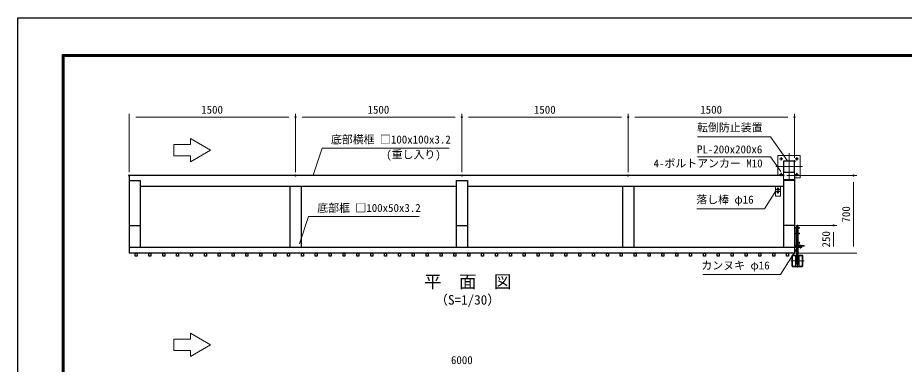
# Model space of a CAD drawing. Units: millimetres, scale not verified. Extents: x -6300 to 6300, y -4455 to 4455.
# Drawn here: x -6300 to 1693, y 1334 to 4455 of the extents above; entities that cross this region are included whole.
import ezdxf
from ezdxf.enums import TextEntityAlignment as Align

# ---------------------------------------------------------------- set-up
doc = ezdxf.new("R2010")
doc.units = ezdxf.units.MM
doc.header["$LTSCALE"] = 20
doc.header["$PDMODE"] = 32
doc.header["$PDSIZE"] = 10
doc.linetypes.add('USER1', pattern=[50.8, 31.75, -6.35, 6.35, -6.35])
for name, color, linetype, lineweight in [('0-0_D-TTL-TXT', 7, 'Continuous', 25), ('0-1_D-STR1', 1, 'Continuous', 25), ('0-3_D-BMK', 2, 'USER1', 13), ('0-4_D-STR3', 3, 'Continuous', 13), ('0-8_D-STR-DIM', 7, 'Continuous', 13), ('0-B_D-STR-TXT', 7, 'Continuous', 13), ('0-C_D-TTL', 7, 'Continuous', 25)]:
    doc.layers.add(name, color=color, linetype=linetype, lineweight=lineweight)
doc.layers.add('0-A_Defpoints', color=8, linetype='Continuous')
doc.styles.add('ＭＳ ゴシック', font='')
doc.styles.get('ＭＳ ゴシック').set_extended_font_data('MS Gothic')

msp = doc.modelspace()

# ---------------------------------------------------------------- linework, layer by layer
at = {"layer": '0-1_D-STR1'}
for p, q in [((604.21, 3034.3), (-5295.79, 3034.3)), ((-5295.79, 3034.3), (-5295.79, 2334.3)), ((-5295.79, 2988.47), (-5195.79, 2988.47)), ((-5195.79, 2988.47), (-5195.79, 2384.3)), ((-2345.79, 2988.47), (-2345.79, 2384.3)), ((-2345.79, 2988.47), (-2245.79, 2988.47)), ((-2245.79, 2988.47), (-2245.79, 2384.3)), ((604.21, 2988.47), (604.21, 2384.3)), ((704.21, 2988.47), (604.21, 2988.47)), ((704.21, 3034.3), (704.21, 2334.3)), ((-2345.79, 2934.3), (-5195.79, 2934.3)), ((-3845.79, 2934.3), (-3845.79, 2384.3)), ((-3745.79, 2934.3), (-3745.79, 2384.3)), ((604.21, 2934.3), (-2245.79, 2934.3)), ((-845.79, 2934.3), (-845.79, 2384.3)), ((-745.79, 2934.3), (-745.79, 2384.3)), ((-5295.79, 2584.3), (-5195.79, 2584.3)), ((-2345.79, 2584.3), (-2245.79, 2584.3)), ((704.21, 2584.3), (604.21, 2584.3)), ((704.21, 2384.3), (-5295.79, 2384.3)), ((704.21, 2334.3), (-5295.79, 2334.3)), ((679.21, 2307.9), (679.21, 2220.7)), ((682.41, 2307.9), (682.41, 2220.7)), ((712.21, 2314.3), (685.61, 2314.3)), ((712.21, 2311.1), (685.61, 2311.1)), ((772.81, 2314.3), (746.21, 2314.3)), ((772.81, 2311.1), (746.21, 2311.1)), ((776.01, 2220.7), (776.01, 2307.9)), ((779.21, 2220.7), (779.21, 2307.9)), ((685.61, 2217.5), (772.81, 2217.5)), ((685.61, 2214.3), (772.81, 2214.3))]:
    msp.add_line(p, q, dxfattribs=at)
for points in [[(604.21, 3164.3), (604.21, 3064.3), (704.21, 3064.3), (704.21, 3164.3)], [(-5242.29, 2334.3), (-5224.29, 2334.3), (-5224.29, 2306.3), (-5242.29, 2306.3)], [(-5117.29, 2334.3), (-5099.29, 2334.3), (-5099.29, 2306.3), (-5117.29, 2306.3)], [(-4992.29, 2334.3), (-4974.29, 2334.3), (-4974.29, 2306.3), (-4992.29, 2306.3)], [(-4867.29, 2334.3), (-4849.29, 2334.3), (-4849.29, 2306.3), (-4867.29, 2306.3)], [(-4742.29, 2334.3), (-4724.29, 2334.3), (-4724.29, 2306.3), (-4742.29, 2306.3)], [(-4617.29, 2334.3), (-4599.29, 2334.3), (-4599.29, 2306.3), (-4617.29, 2306.3)], [(-4492.29, 2334.3), (-4474.29, 2334.3), (-4474.29, 2306.3), (-4492.29, 2306.3)], [(-4367.29, 2334.3), (-4349.29, 2334.3), (-4349.29, 2306.3), (-4367.29, 2306.3)], [(-4242.29, 2334.3), (-4224.29, 2334.3), (-4224.29, 2306.3), (-4242.29, 2306.3)], [(-4117.29, 2334.3), (-4099.29, 2334.3), (-4099.29, 2306.3), (-4117.29, 2306.3)], [(-3992.29, 2334.3), (-3974.29, 2334.3), (-3974.29, 2306.3), (-3992.29, 2306.3)], [(-3867.29, 2334.3), (-3849.29, 2334.3), (-3849.29, 2306.3), (-3867.29, 2306.3)], [(-3742.29, 2334.3), (-3724.29, 2334.3), (-3724.29, 2306.3), (-3742.29, 2306.3)], [(-3617.29, 2334.3), (-3599.29, 2334.3), (-3599.29, 2306.3), (-3617.29, 2306.3)], [(-3492.29, 2334.3), (-3474.29, 2334.3), (-3474.29, 2306.3), (-3492.29, 2306.3)], [(-3367.29, 2334.3), (-3349.29, 2334.3), (-3349.29, 2306.3), (-3367.29, 2306.3)], [(-3242.29, 2334.3), (-3224.29, 2334.3), (-3224.29, 2306.3), (-3242.29, 2306.3)], [(-3117.29, 2334.3), (-3099.29, 2334.3), (-3099.29, 2306.3), (-3117.29, 2306.3)], [(-2992.29, 2334.3), (-2974.29, 2334.3), (-2974.29, 2306.3), (-2992.29, 2306.3)], [(-2867.29, 2334.3), (-2849.29, 2334.3), (-2849.29, 2306.3), (-2867.29, 2306.3)], [(-2742.29, 2334.3), (-2724.29, 2334.3), (-2724.29, 2306.3), (-2742.29, 2306.3)], [(-2617.29, 2334.3), (-2599.29, 2334.3), (-2599.29, 2306.3), (-2617.29, 2306.3)], [(-2492.29, 2334.3), (-2474.29, 2334.3), (-2474.29, 2306.3), (-2492.29, 2306.3)], [(-2367.29, 2334.3), (-2349.29, 2334.3), (-2349.29, 2306.3), (-2367.29, 2306.3)], [(-2242.29, 2334.3), (-2224.29, 2334.3), (-2224.29, 2306.3), (-2242.29, 2306.3)], [(-2117.29, 2334.3), (-2099.29, 2334.3), (-2099.29, 2306.3), (-2117.29, 2306.3)], [(-1992.29, 2334.3), (-1974.29, 2334.3), (-1974.29, 2306.3), (-1992.29, 2306.3)], [(-1867.29, 2334.3), (-1849.29, 2334.3), (-1849.29, 2306.3), (-1867.29, 2306.3)], [(-1742.29, 2334.3), (-1724.29, 2334.3), (-1724.29, 2306.3), (-1742.29, 2306.3)], [(-1617.29, 2334.3), (-1599.29, 2334.3), (-1599.29, 2306.3), (-1617.29, 2306.3)], [(-1492.29, 2334.3), (-1474.29, 2334.3), (-1474.29, 2306.3), (-1492.29, 2306.3)], [(-1367.29, 2334.3), (-1349.29, 2334.3), (-1349.29, 2306.3), (-1367.29, 2306.3)], [(-1242.29, 2334.3), (-1224.29, 2334.3), (-1224.29, 2306.3), (-1242.29, 2306.3)], [(-1117.29, 2334.3), (-1099.29, 2334.3), (-1099.29, 2306.3), (-1117.29, 2306.3)], [(-992.29, 2334.3), (-974.29, 2334.3), (-974.29, 2306.3), (-992.29, 2306.3)], [(-867.29, 2334.3), (-849.29, 2334.3), (-849.29, 2306.3), (-867.29, 2306.3)], [(-742.29, 2334.3), (-724.29, 2334.3), (-724.29, 2306.3), (-742.29, 2306.3)], [(-617.29, 2334.3), (-599.29, 2334.3), (-599.29, 2306.3), (-617.29, 2306.3)], [(-492.29, 2334.3), (-474.29, 2334.3), (-474.29, 2306.3), (-492.29, 2306.3)], [(-367.29, 2334.3), (-349.29, 2334.3), (-349.29, 2306.3), (-367.29, 2306.3)], [(-242.29, 2334.3), (-224.29, 2334.3), (-224.29, 2306.3), (-242.29, 2306.3)], [(-117.29, 2334.3), (-99.29, 2334.3), (-99.29, 2306.3), (-117.29, 2306.3)], [(7.71, 2334.3), (25.71, 2334.3), (25.71, 2306.3), (7.71, 2306.3)], [(132.71, 2334.3), (150.71, 2334.3), (150.71, 2306.3), (132.71, 2306.3)], [(257.71, 2334.3), (275.71, 2334.3), (275.71, 2306.3), (257.71, 2306.3)], [(382.71, 2334.3), (400.71, 2334.3), (400.71, 2306.3), (382.71, 2306.3)], [(507.71, 2334.3), (525.71, 2334.3), (525.71, 2306.3), (507.71, 2306.3)], [(632.71, 2334.3), (650.71, 2334.3), (650.71, 2306.3), (632.71, 2306.3)]]:
    msp.add_lwpolyline(points, close=True, dxfattribs=at)
for centre, radius, start, end in [((685.61, 2307.9), 6.4, 90, 180), ((685.61, 2307.9), 3.2, 90, 180), ((772.81, 2307.9), 6.4, 0, 90), ((772.81, 2307.9), 3.2, 0, 90), ((685.61, 2220.7), 6.4, 180, 270), ((685.61, 2220.7), 3.2, 180, 270), ((772.81, 2220.7), 3.2, 270, 0), ((772.81, 2220.7), 6.4, 270, 0)]:
    msp.add_arc(centre, radius, start, end, dxfattribs=at)
at = {"layer": '0-3_D-BMK'}
for p, q in [((584.21, 3169.3), (584.21, 3199.3)), ((654.21, 3234.3), (654.21, 2994.3)), ((724.21, 3169.3), (724.21, 3199.3)), ((569.21, 3184.3), (599.21, 3184.3)), ((739.21, 3184.3), (709.21, 3184.3)), ((774.21, 3114.3), (534.21, 3114.3)), ((569.21, 3044.3), (599.21, 3044.3)), ((584.21, 3059.3), (584.21, 3029.3)), ((739.21, 3044.3), (709.21, 3044.3)), ((724.21, 3059.3), (724.21, 3029.3)), ((571.93, 2909.3), (536.49, 2909.3)), ((541.36, 2909.3), (567.06, 2909.3)), ((562.74, 2881.3), (545.68, 2881.3)), ((562.74, 2881.3), (545.68, 2881.3)), ((554.21, 2927.02), (554.21, 2891.58)), ((554.21, 2922.15), (554.21, 2896.45)), ((554.21, 2889.83), (554.21, 2872.77)), ((554.21, 2889.83), (554.21, 2872.77)), ((729.21, 2591.08), (729.21, 2204.3)), ((757.21, 2377.74), (757.21, 2409.08)), ((789.21, 2264.3), (669.21, 2264.3))]:
    msp.add_line(p, q, dxfattribs=at)
at = {"layer": '0-4_D-STR3'}
for p, q in [((554.21, 3214.3), (554.21, 3034.3)), ((576.71, 2934.3), (531.71, 2934.3)), ((531.71, 2934.3), (531.71, 2851.3)), ((531.71, 2920.3), (531.71, 2851.3)), ((573.71, 2889.3), (534.71, 2889.3)), ((576.71, 2934.3), (576.71, 2851.3)), ((576.71, 2920.3), (576.71, 2851.3)), ((534.71, 2848.3), (573.71, 2848.3)), ((749.21, 2564.41), (713.21, 2564.41)), ((749.21, 2559.91), (713.21, 2559.91)), ((737.21, 2582.41), (721.21, 2582.41)), ((721.21, 2582.41), (721.21, 2564.41)), ((721.21, 2559.91), (721.21, 2514.41)), ((737.21, 2582.41), (735.21, 2584.41)), ((737.21, 2582.41), (737.21, 2564.41)), ((737.21, 2559.91), (737.21, 2514.41)), ((749.21, 2564.41), (749.21, 2559.91)), ((704.21, 2555.41), (704.21, 2393.41)), ((708.71, 2555.41), (708.71, 2393.41)), ((749.21, 2514.41), (708.71, 2514.41)), ((749.21, 2509.91), (708.71, 2509.91)), ((721.21, 2509.91), (721.21, 2402.41)), ((737.21, 2509.91), (737.21, 2402.41)), ((749.21, 2514.41), (749.21, 2509.91)), ((715.21, 2402.41), (790.21, 2402.41)), ((715.21, 2397.91), (715.21, 2402.41)), ((737.21, 2434.41), (747.21, 2434.41)), ((737.21, 2414.41), (747.21, 2414.41)), ((747.21, 2434.41), (747.21, 2414.41)), ((752.21, 2397.91), (752.21, 2402.41)), ((762.21, 2397.91), (762.21, 2402.41)), ((790.21, 2397.91), (790.21, 2402.41)), ((769.21, 2388.91), (713.21, 2388.91)), ((769.21, 2384.41), (713.21, 2384.41)), ((715.21, 2397.91), (790.21, 2397.91)), ((721.21, 2397.91), (721.21, 2388.91)), ((721.21, 2384.41), (721.21, 2236.41)), ((737.21, 2397.91), (737.21, 2388.91)), ((752.21, 2384.41), (752.21, 2388.91)), ((762.21, 2384.41), (762.21, 2388.91)), ((769.21, 2388.91), (769.21, 2384.41)), ((712.21, 2217.5), (712.21, 2314.3)), ((714.51, 2314.3), (712.21, 2314.3)), ((714.51, 2217.5), (714.51, 2314.3)), ((743.91, 2217.5), (743.91, 2314.3)), ((746.21, 2314.3), (743.91, 2314.3)), ((746.21, 2217.5), (746.21, 2314.3)), ((737.21, 2236.41), (721.21, 2236.41))]:
    msp.add_line(p, q, dxfattribs=at)
for points in [[(704.21, 3014.3), (754.21, 3014.3), (754.21, 3214.3), (554.21, 3214.3)], [(604.21, 3064.3), (604.21, 2999.3), (704.21, 2999.3), (704.21, 3064.3)], [(735.21, 2584.41), (723.21, 2584.41), (721.21, 2582.41)], [(737.21, 2384.41), (737.21, 2236.41), (735.21, 2234.41)], [(735.21, 2234.41), (723.21, 2234.41), (721.21, 2236.41)]]:
    msp.add_lwpolyline(points, dxfattribs=at)
for centre, radius in [((584.21, 3184.3), 7), ((724.21, 3184.3), 7), ((584.21, 3044.3), 7), ((724.21, 3044.3), 7), ((554.21, 2909.3), 10), ((554.21, 2909.3), 8), ((554.21, 2881.3), 5), ((554.21, 2881.3), 5)]:
    msp.add_circle(centre, radius, dxfattribs=at)
for centre, radius, start, end in [((534.71, 2892.3), 3, 180, 270), ((573.71, 2892.3), 3, 270, 0), ((534.71, 2851.3), 3, 180, 270), ((573.71, 2851.3), 3, 270, 0), ((713.21, 2555.41), 9, 90, 180), ((713.21, 2555.41), 4.5, 90, 180), ((713.21, 2393.41), 9, 180, 270), ((713.21, 2393.41), 4.5, 180, 270)]:
    msp.add_arc(centre, radius, start, end, dxfattribs=at)
at = {"layer": '0-8_D-STR-DIM'}
for p, q in [((-5295.79, 3064.3), (-5295.79, 3589.01)), ((-5235.79, 3559.01), (-3855.79, 3559.01)), ((-3795.79, 3064.3), (-3795.79, 3589.01)), ((-3795.79, 3064.3), (-3795.79, 3589.01)), ((-3735.79, 3559.01), (-2355.79, 3559.01)), ((-2295.79, 3064.3), (-2295.79, 3589.01)), ((-2295.79, 3064.3), (-2295.79, 3589.01)), ((-2235.79, 3559.01), (-855.79, 3559.01)), ((-795.79, 3064.3), (-795.79, 3589.01)), ((-795.79, 3064.3), (-795.79, 3589.01)), ((-735.79, 3559.01), (644.21, 3559.01)), ((704.21, 3194.3), (704.21, 3589.01)), ((634.21, 3034.3), (1266.32, 3034.3)), ((1236.32, 2394.3), (1236.32, 2974.3)), ((734.21, 2584.3), (1086.32, 2584.3)), ((1056.32, 2394.3), (1056.32, 2524.3)), ((734.21, 2334.3), (1086.32, 2334.3)), ((734.21, 2334.3), (1266.32, 2334.3))]:
    msp.add_line(p, q, dxfattribs=at)
at = {"layer": '0-A_Defpoints'}
for p in [(-3795.79, 3559.01), (-2295.79, 3559.01), (-795.79, 3559.01), (704.21, 3559.01), (704.21, 3164.3), (-5295.79, 3034.3), (-3795.79, 3034.3), (-2295.79, 3034.3), (-795.79, 3034.3), (604.21, 3034.3), (1236.32, 3034.3), (704.21, 2584.3), (1056.32, 2584.3), (704.21, 2334.3)]:
    msp.add_point(p, dxfattribs=at)
at = {"layer": '0-B_D-STR-TXT'}
for p, q in [((-4892.45, 3212.16), (-4892.45, 3312.16)), ((-4742.45, 3212.16), (-4892.45, 3212.16)), ((-4892.45, 1458.6), (-4892.45, 1558.6)), ((-4742.45, 1458.6), (-4892.45, 1458.6))]:
    msp.add_line(p, q, dxfattribs=at)
for points in [[(-4742.45, 3212.16), (-4742.45, 3157.33), (-4560.87, 3262.16), (-4742.45, 3367), (-4742.45, 3312.16), (-4892.45, 3312.16)], [(-170.37, 3383.08), (487.75, 3383.08), (639.78, 3165.94)], [(-2409.62, 3279.53), (-3555.42, 3279.53), (-3636.37, 3036.2)], [(-170.37, 3201.62), (487.75, 3201.62), (579.3, 3070.86)], [(-176.97, 2734.9), (432.41, 2734.9), (535.05, 2896.92)], [(-2679.2, 2663.17), (-3678.81, 2663.17), (-3759.77, 2419.84)], [(-123.64, 2142.74), (576.35, 2142.74), (720.74, 2370.67)], [(-4742.45, 1458.6), (-4742.45, 1403.76), (-4560.87, 1508.6), (-4742.45, 1613.44), (-4742.45, 1558.6), (-4892.45, 1558.6)]]:
    msp.add_lwpolyline(points, dxfattribs=at)
at = {"layer": '0-C_D-TTL', "color": 2}
msp.add_lwpolyline([(-6300, 4455), (6300, 4455), (6300, -4455), (-6300, -4455)], close=True, dxfattribs=at)
at = {"layer": '0-C_D-TTL'}
for points in [[(-5895, 4125), (5895, 4125), (5895, -4125), (-5895, -4125)], [(-5891.25, 4121.25), (5891.25, 4121.25), (5891.25, -4121.25), (-5891.25, -4121.25)], [(-5887.5, 4117.5), (5887.5, 4117.5), (5887.5, -4117.5), (-5887.5, -4117.5)], [(-5883.75, 4113.75), (5883.75, 4113.75), (5883.75, -4113.75), (-5883.75, -4113.75)], [(-5880, 4110), (5880, 4110), (5880, -4110), (-5880, -4110)]]:
    msp.add_lwpolyline(points, close=True, dxfattribs=at)

# ---------------------------------------------------------------- texts
at = {"layer": '0-0_D-TTL-TXT', "style": 'ＭＳ ゴシック'}
for s, height, p in [('平\u3000面\u3000図', 115.4, (-2636.13, 1985.61)), ('（S=1/30）', 86.66, (-2538.67, 1844.68))]:
    msp.add_text(s, height=height, dxfattribs=at).set_placement(p, align=Align.BOTTOM_LEFT)
at = {"layer": '0-8_D-STR-DIM', "style": 'ＭＳ ゴシック'}
for s, p in [('1500', (-4646.14, 3569.14)), ('1500', (-3146.14, 3569.14)), ('1500', (-1646.14, 3569.14)), ('1500', (-146.14, 3569.14)), ('6000', (-2394.04, 1313.53))]:
    msp.add_text(s, height=72.14, dxfattribs=at).set_placement(p, align=Align.BOTTOM_LEFT)
for s, p in [('700', (1226.2, 2610.05)), ('250', (1046.2, 2385.8))]:
    msp.add_text(s, height=72.14, rotation=90, dxfattribs=at).set_placement(p, align=Align.BOTTOM_LEFT)
at = {"layer": '0-B_D-STR-TXT', "style": 'ＭＳ ゴシック'}
for s, p in [('転倒防止装置', (-175.32, 3408.81)), ('底部横框 □100x100x3.2', (-3476.37, 3300.31)), ('PL-200x200x6', (-175.7, 3211.74)), ('(重し入り)', (-2977.64, 3164.75)), ('4-ボルトアンカー M10', (-567.07, 3085.51)), ('落し棒 φ16', (-182.3, 2759.3)), ('底部框 □100x50x3.2', (-3599.76, 2683.95)), ('カンヌキ φ16', (-135.83, 2166.19))]:
    msp.add_text(s, height=72.14, dxfattribs=at).set_placement(p, align=Align.BOTTOM_LEFT)

doc.saveas('drawing.dxf')
